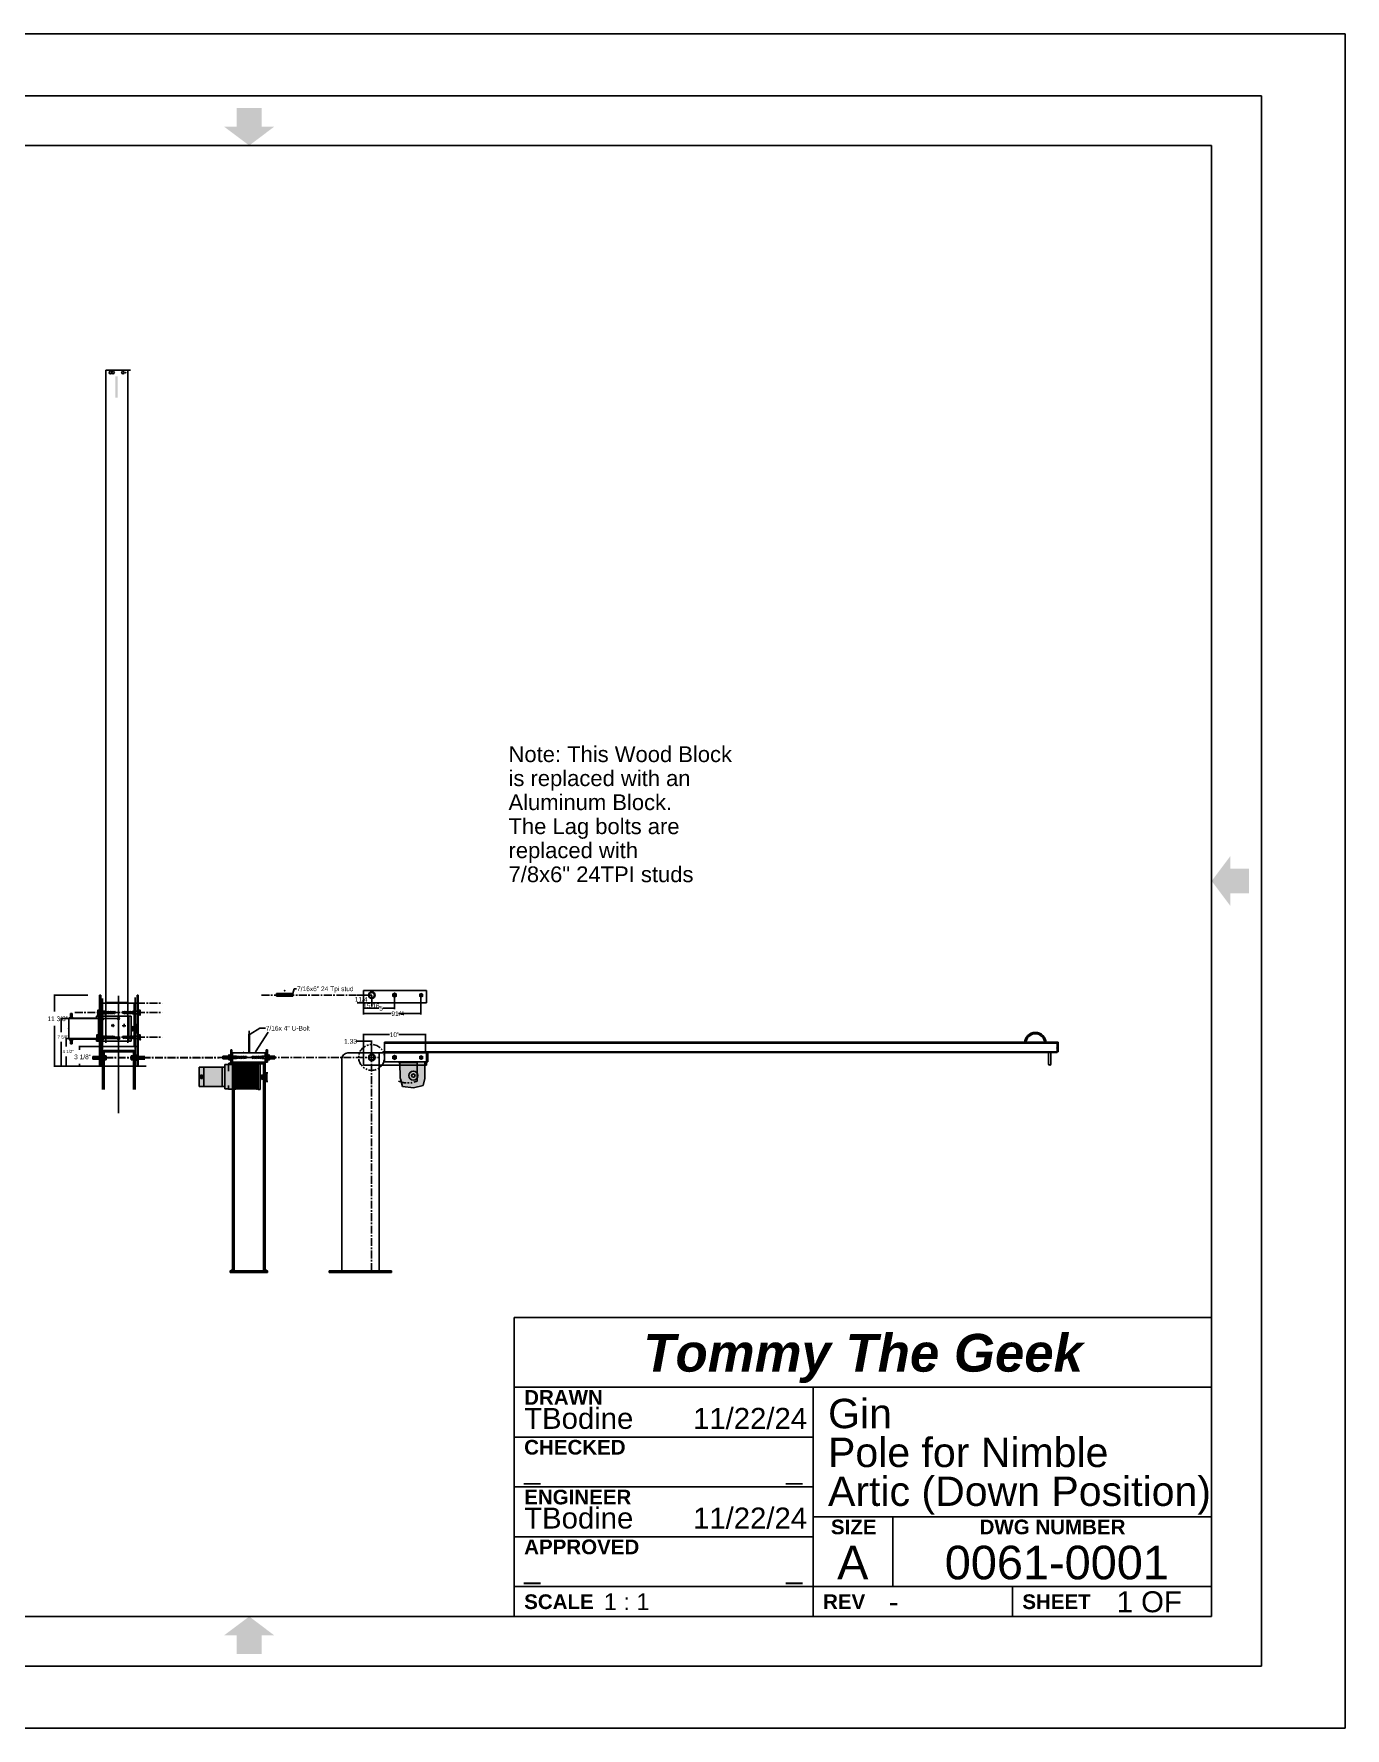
# Model space of a CAD drawing. Header units: inches. Extents: x -387 to 352, y -110 to 163.
# Drawn here: x -245.8 to -35.2, y -110.1 to 161.9 of the extents above; entities that cross this region are included whole.
import ezdxf

# ---------------------------------------------------------------- set-up
doc = ezdxf.new("R2010")
doc.units = ezdxf.units.IN
doc.header["$MEASUREMENT"] = 0
for name, pattern in [('CENTER', [2, 1.25, -0.25, 0.25, -0.25]), ('HIDDEN', [0.375, 0.25, -0.125]), ('PHANTOM', [2.5, 1.25, -0.25, 0.25, -0.25, 0.25, -0.25])]:
    doc.linetypes.add(name, pattern=pattern)
for name, color, linetype in [('bolts', 7, 'CONTINUOUS'), ('Border', 7, 'CONTINUOUS'), ('default', 7, 'CONTINUOUS'), ('Dim', 7, 'CONTINUOUS'), ('Lumber', 7, 'CONTINUOUS'), ('Steel', 7, 'CONTINUOUS'), ('Tabernacle', 7, 'CONTINUOUS'), ('winch', 7, 'CONTINUOUS')]:
    doc.layers.add(name, color=color, linetype=linetype)
doc.styles.add('Arial', font='arial.ttf')
doc.styles.add('Arial_Bold', font='arialbd.ttf')
doc.styles.add('Arial_Bold_Italic', font='arialbi.ttf')

# ---------------------------------------------------------------- blocks, each defined once
blk = doc.blocks.new('pole')
at = {"layer": 'bolts', "color": 5}
for p, q in [((52.625, -3.572972), (52.625, -1.757792)), ((53, -3.572972), (53, -1.757792))]:
    blk.add_line(p, q, dxfattribs=at)
for centre, radius, start, end in [((50.5, -0.244888), 1.732305, 0, 180), ((50.5, -0.244888), 1.5, 0, 180), ((52.8125, -3.572972), 0.1875, 180, 0)]:
    blk.add_arc(centre, radius, start, end, dxfattribs=at)
at = {"layer": 'bolts', "color": 1}
blk.add_point((54, -1.00134), dxfattribs=at)
at = {"layer": 'Lumber', "color": 30}
for p, q in [((-54, -1.744888), (-54, -0.244888)), ((-54, -0.244888), (54, -0.244888)), ((-54, -1.757792), (54, -1.757792)), ((54, -1.757792), (54, -0.244888))]:
    blk.add_line(p, q, dxfattribs=at)
blk = doc.blocks.new('Group2')
at = {"layer": 'winch', "color": 1}
for p, q in [((-1.976968, 2.05343), (-2.010381, 1.96415)), ((-2.010381, 1.96415), (-1.932416, -0.513357)), ((-1.754211, 2.08691), (-1.976968, 2.05343)), ((1.910141, 2.09807), (-1.754211, 2.08691)), ((1.999243, 1.97531), (1.910141, 2.09807)), ((2.010381, -0.557997), (1.999243, 1.97531)), ((-1.932416, -0.513357), (-1.921278, -0.647277)), ((-1.921278, -0.647277), (-1.564867, -1.886031)), ((-1.564867, -1.886031), (0.194912, -2.09807)), ((0.194912, -2.09807), (1.754211, -1.707472)), ((1.754211, -1.707472), (2.010381, -0.557997))]:
    blk.add_line(p, q, dxfattribs=at)
at = {"layer": 'winch'}
for radius in [0.73359, 0.276049]:
    blk.add_circle((0.161499, -0.111599), radius, dxfattribs=at)
at = {"layer": 'winch', "color": 1}
blk.add_circle((0.161499, -0.111599), 0.732056, dxfattribs=at)
at = {"layer": 'winch', "color": 9}
for points in [[(1.910141, 2.09807), (-1.564867, -1.886031), (-2.010381, 1.96415), (-1.921278, -0.647277)], [(1.999243, 1.97531), (0.194912, -2.09807), (1.910141, 2.09807), (-1.564867, -1.886031)], [(2.010381, -0.557997), (1.754211, -1.707472), (1.999243, 1.97531), (0.194912, -2.09807)]]:
    blk.add_solid(points, dxfattribs=at)
blk = doc.blocks.new('Group3')
at = {"layer": 'winch', "color": 1}
for p, q in [((-5.5, 1.47), (-1.37, 1.47)), ((-5.5, -1.65), (-5.5, 1.47)), ((-5.42, -0.09), (-5.27, 0.16)), ((-5.27, 0.16), (-4.98, 0.17)), ((-4.98, 0.17), (-4.83, -0.08)), ((-4.75, -1.65), (-4.75, 1.47)), ((-1.8, -1.65), (-1.8, 1.47)), ((-1.4, 1.86), (-0.77, 1.86)), ((-1.4, 1.47), (-1.4, 1.86)), ((-1.4, -1.65), (-1.4, 1.47)), ((-0.77, 1.91), (0.4, 1.91)), ((-0.77, 1.72), (-0.77, 1.91)), ((-0.77, 0.84), (-0.77, 1.86)), ((-0.73, 2.11), (4.19, 2.11)), ((-0.73, 1.91), (-0.73, 2.11)), ((0.4, -2.09), (0.4, 1.91)), ((0.4, 1.91), (3.96, 1.91)), ((0.43, -2), (0.43, 1.83)), ((0.54, -2), (0.54, 1.83)), ((3.72, -2.09), (3.72, 1.91)), ((3.72, 1.91), (3.88, 1.91)), ((3.88, -2.09), (3.88, 1.91)), ((3.96, -2.09), (3.96, 1.91)), ((3.96, -2.11), (3.96, 1.91)), ((4.31, -2.11), (4.31, 1.99)), ((-5.5, -1.65), (-1.37, -1.65)), ((-5.26, -0.35), (-5.42, -0.09)), ((-4.97, -0.34), (-5.26, -0.35)), ((-4.83, -0.08), (-4.97, -0.34)), ((-1.4, -2.04), (-1.4, -1.65)), ((-1.4, -2.04), (-0.77, -2.04)), ((-0.77, -2.04), (-0.77, -1.51)), ((-0.77, -2.09), (-0.77, -1.76)), ((-0.77, -2.09), (0.4, -2.09)), ((0.54, -2), (0.64, -2)), ((3.72, -2.09), (3.88, -2.09)), ((3.96, -2.11), (4.31, -2.11))]:
    blk.add_line(p, q, dxfattribs=at)
at = {"layer": 'winch', "color": 9}
for p, q in [((0.54, 1.84), (0.64, -2)), ((0.64, 1.84), (0.74, -2)), ((0.74, 1.84), (0.84, -2)), ((0.84, 1.84), (0.94, -2)), ((0.94, 1.84), (1.04, -2)), ((1.04, 1.84), (1.14, -2)), ((1.14, 1.84), (1.24, -2)), ((1.24, 1.84), (1.34, -2)), ((1.34, 1.84), (1.44, -2)), ((1.44, 1.84), (1.54, -2)), ((1.54, 1.84), (1.64, -2)), ((1.64, 1.84), (1.74, -2)), ((1.74, 1.84), (1.84, -2)), ((1.84, 1.84), (1.94, -2)), ((1.94, 1.84), (2.04, -2)), ((2.04, 1.84), (2.14, -2)), ((2.14, 1.84), (2.24, -2)), ((2.24, 1.84), (2.34, -2)), ((2.34, 1.84), (2.44, -2)), ((2.44, 1.84), (2.54, -2)), ((2.54, 1.84), (2.64, -2)), ((2.64, 1.84), (2.74, -2)), ((2.74, 1.84), (2.84, -2)), ((2.84, 1.84), (2.94, -2)), ((2.94, 1.84), (3.04, -2)), ((3.04, 1.84), (3.14, -2)), ((3.14, 1.84), (3.24, -2)), ((3.24, 1.84), (3.34, -2)), ((3.34, 1.84), (3.44, -2)), ((3.44, 1.84), (3.54, -2)), ((3.54, 1.84), (3.64, -2))]:
    blk.add_line(p, q, dxfattribs=at)
at = {"layer": 'winch'}
for p, q in [((4.34, 0.23), (4.48, 0.23)), ((4.48, -0.15), (4.48, 0.23)), ((4.48, -0.15), (4.48, 0.13)), ((5.01, 0.53), (5.5, 0.53)), ((5.01, -0.15), (5.01, 0.53)), ((4.34, -0.53), (4.48, -0.53)), ((4.48, -0.43), (4.48, -0.15)), ((4.48, -0.53), (4.48, -0.15)), ((5.01, -0.83), (5.01, -0.15)), ((5.01, -0.83), (5.5, -0.83))]:
    blk.add_line(p, q, dxfattribs=at)
blk.add_circle((-5.12, -0.09), 0.116, dxfattribs=at)
at = {"layer": 'winch', "color": 1}
for centre, radius, start, end in [((0.48, 1.84), 0.0566, 0, 180), ((4.19, 1.99), 0.125, 0, 90), ((0.48, -2), 0.0566, 180, 0)]:
    blk.add_arc(centre, radius, start, end, dxfattribs=at)
at = {"layer": 'winch', "color": 9}
for centre, start, end in [((0.59, 1.84), 0, 180), ((0.69, 1.84), 0, 180), ((0.79, 1.84), 0, 180), ((0.89, 1.84), 0, 180), ((0.99, 1.84), 0, 180), ((1.09, 1.84), 0, 180), ((1.19, 1.84), 0, 180), ((1.29, 1.84), 0, 180), ((1.39, 1.84), 0, 180), ((1.49, 1.84), 0, 180), ((1.59, 1.84), 0, 180), ((1.69, 1.84), 0, 180), ((1.79, 1.84), 0, 180), ((1.89, 1.84), 0, 180), ((1.99, 1.84), 0, 180), ((2.09, 1.84), 0, 180), ((2.19, 1.84), 0, 180), ((2.29, 1.84), 0, 180), ((2.39, 1.84), 0, 180), ((2.49, 1.84), 0, 180), ((2.59, 1.84), 0, 180), ((2.69, 1.84), 0, 180), ((2.79, 1.84), 0, 180), ((2.89, 1.84), 0, 180), ((2.99, 1.84), 0, 180), ((3.09, 1.84), 0, 180), ((3.19, 1.84), 0, 180), ((3.29, 1.84), 0, 180), ((3.39, 1.84), 0, 180), ((3.49, 1.84), 0, 180), ((3.59, 1.84), 0, 180), ((0.69, -2), 180, 0), ((0.79, -2), 180, 0), ((0.89, -2), 180, 0), ((0.99, -2), 180, 0), ((1.09, -2), 180, 0), ((1.19, -2), 180, 0), ((1.29, -2), 180, 0), ((1.39, -2), 180, 0), ((1.49, -2), 180, 0), ((1.59, -2), 180, 0), ((1.69, -2), 180, 0), ((1.79, -2), 180, 0), ((1.89, -2), 180, 0), ((1.99, -2), 180, 0), ((2.09, -2), 180, 0), ((2.19, -2), 180, 0), ((2.29, -2), 180, 0), ((2.39, -2), 180, 0), ((2.49, -2), 180, 0), ((2.59, -2), 180, 0), ((2.69, -2), 180, 0), ((2.79, -2), 180, 0), ((2.89, -2), 180, 0), ((2.99, -2), 180, 0), ((3.09, -2), 180, 0), ((3.19, -2), 180, 0), ((3.29, -2), 180, 0), ((3.39, -2), 180, 0), ((3.49, -2), 180, 0), ((3.59, -2), 180, 0), ((3.69, -2), 180, 309.4446)]:
    blk.add_arc(centre, 0.05, start, end, dxfattribs=at)
at = {"layer": 'winch'}
for points, knots in [([(4.48, 0.13), (4.54, 0.12), (4.8, 0.14), (4.91, 0.39), (5.01, 0.53)], [0, 0, 0, 0, 0.1977039, 0.7039766, 0.7039766, 0.7039766, 0.7039766]), ([(4.48, -0.43), (4.54, -0.42), (4.8, -0.44), (4.91, -0.69), (5.01, -0.83)], [0, 0, 0, 0, 0.1977038, 0.7039773, 0.7039773, 0.7039773, 0.7039773])]:
    blk.add_open_spline(points, degree=3, knots=knots, dxfattribs=at)
at = {"layer": 'winch', "color": 1}
for p in [(-5.5, -0.09), (-5.12, -0.09), (0.54, -0.08)]:
    blk.add_point(p, dxfattribs=at)
at = {"layer": 'winch', "color": 9}
for points in [[(-0.77, 1.86), (-1.4, -1.65), (-1.4, 1.86), (-5.5, -1.65)], [(-1.4, 1.86), (-5.5, -1.65), (-1.4, 1.47), (-5.5, 1.47)], [(0.4, 1.91), (-0.77, -2.04), (-0.77, 1.91), (-1.4, -2.04)], [(-0.77, 1.91), (-1.4, -2.04), (-0.77, 1.86), (-1.4, -1.65)], [(0.4, -2.09), (-0.77, -2.09), (0.4, 1.91), (-0.77, -2.04)], [(4.28, 2.07), (-0.73, 1.91), (4.23, 2.1), (-0.73, 2.11)], [(4.23, 2.1), (-0.73, 2.11), (4.19, 2.11)], [(4.31, 1.99), (3.96, 1.91), (4.28, 2.07), (-0.73, 1.91)], [(4.31, -2.11), (3.96, -2.11), (4.31, 1.99), (3.96, 1.91)]]:
    blk.add_solid(points, dxfattribs=at)
at = {"layer": 'winch', "color": 8}
for points in [[(0.44, 1.87), (0.46, -2.05), (0.43, 1.84), (0.43, -2.03)], [(0.43, 1.84), (0.43, -2.03), (0.43, -2)], [(0.47, 1.88), (0.49, -2.05), (0.44, 1.87), (0.46, -2.05)], [(0.49, 1.89), (0.51, -2.04), (0.47, 1.88), (0.49, -2.05)], [(0.51, 1.89), (0.54, -2.02), (0.49, 1.89), (0.51, -2.04)], [(0.52, 1.88), (0.54, -2), (0.51, 1.89), (0.54, -2.02)], [(0.54, 1.84), (0.64, -2), (0.52, 1.88), (0.54, -2)], [(3.72, -2.09), (3.88, -2.09), (3.72, 1.91), (3.88, 1.91)]]:
    blk.add_solid(points, dxfattribs=at)
at = {"layer": 'winch', "color": 1}
for points in [[(4.48, -0.43), (4.48, 0.13), (4.6, -0.4), (4.57, 0.13)], [(4.48, 0.13), (4.57, 0.13), (4.48, 0.13), (4.57, 0.13)], [(4.6, -0.4), (4.57, 0.13), (4.68, -0.45), (4.68, 0.15)], [(4.68, -0.45), (4.68, 0.15), (4.74, -0.49), (4.8, 0.28)], [(4.74, -0.49), (4.8, 0.28), (4.77, -0.53), (4.88, 0.36)], [(4.77, -0.53), (4.88, 0.36), (4.86, -0.63), (5.01, 0.53)], [(4.86, -0.63), (5.01, 0.53), (4.9, -0.7), (5.5, 0.53)], [(4.9, -0.7), (5.5, 0.53), (5.01, -0.83), (5.5, -0.83)]]:
    blk.add_solid(points, dxfattribs=at)
blk = doc.blocks.new('revisedBracket')
at = {"layer": 'bolts', "color": 255}
blk.add_circle((-3.71, 0.24), 0.525, dxfattribs=at)
at = {"layer": 'bolts'}
for radius in [0.525, 0.438]:
    blk.add_circle((-3.71, 0.24), radius, dxfattribs=at)
at = {"layer": 'default', "color": 150}
for points in [[(0.35, 0.49), (-0.46, 0.03), (-0.05, 0.72), (-0.45, 0.49)], [(0.35, 0.03), (-0.06, -0.2), (0.35, 0.49), (-0.46, 0.03)], [(4.57, 0.02), (3.85, 0.44), (4.57, 0.44), (4.21, 0.64)], [(4.21, -0.19), (3.85, 0.02), (4.57, 0.02), (3.85, 0.44)]]:
    blk.add_solid(points, dxfattribs=at)
at = {"layer": 'Steel', "color": 9}
for p, q in [((-5.04, 1.01), (-5.04, -0.99)), ((-5.04, 1.01), (5.05, 1.01)), ((5.05, 1.01), (5.05, -0.99)), ((-5.04, -0.99), (5.05, -0.99))]:
    blk.add_line(p, q, dxfattribs=at)
blk = doc.blocks.new('hiddenLag')
at = {"layer": 'bolts', "color": 1}
for p, q in [((-0.38, 1.19), (-0.38, 1.45)), ((-0.38, 1.45), (0, 1.45)), ((-0.38, 1.19), (0, 1.19)), ((-0.21, 0.08), (-0.13, 0.14)), ((-0.2, 0.28), (-0.13, 0.21)), ((0, 1.19), (0, 1.45)), ((0, 1.45), (0.38, 1.45)), ((0, 1.19), (0.38, 1.19)), ((0.13, 0.22), (0.19, 0.29)), ((0.38, 1.19), (0.38, 1.45)), ((-0.21, -0.44), (-0.13, -0.37)), ((-0.21, -0.44), (0.19, -0.37)), ((-0.21, -0.44), (-0.14, -0.5)), ((-0.21, -0.69), (-0.13, -0.63)), ((-0.21, -0.69), (0.19, -0.63)), ((-0.21, -0.69), (-0.14, -0.76)), ((-0.21, -0.95), (-0.13, -0.88)), ((-0.21, -0.95), (0.19, -0.88)), ((-0.21, -0.95), (-0.14, -1.01)), ((-0.21, -1.21), (-0.13, -1.14)), ((-0.21, -1.21), (0.19, -1.14)), ((-0.21, -1.21), (-0.14, -1.27)), ((-0.14, -0.5), (0.14, -0.44)), ((-0.14, -0.76), (0.14, -0.69)), ((-0.14, -1.01), (0.14, -0.95)), ((-0.14, -1.27), (0.14, -1.21)), ((-0.14, -1.37), (-0.09, -1.34)), ((-0.14, -1.37), (-0.06, -1.41)), ((-0.13, -0.12), (-0.13, -0.04)), ((-0.13, -0.37), (0.13, -0.29)), ((-0.13, -0.63), (-0.13, -0.5)), ((-0.13, -0.63), (0.13, -0.55)), ((-0.13, -0.89), (-0.13, -0.76)), ((-0.13, -0.88), (0.13, -0.81)), ((-0.13, -1.15), (-0.13, -1.01)), ((-0.13, -1.14), (0.13, -1.06)), ((-0.13, -1.37), (0.07, -1.35)), ((-0.12, -1.27), (-0.1, -1.33)), ((-0.09, -1.34), (0.07, -1.29)), ((-0.06, -1.41), (0.13, -1.32)), ((-0.06, -1.41), (0, -1.46)), ((0, -1.46), (0.06, -1.36)), ((0.07, -1.29), (0.12, -1.21)), ((0.07, -1.29), (0.13, -1.32)), ((0.13, -0.29), (0.19, -0.37)), ((0.13, -0.55), (0.13, -0.44)), ((0.13, -0.55), (0.19, -0.63)), ((0.13, -0.81), (0.13, -0.69)), ((0.13, -0.81), (0.19, -0.88)), ((0.13, -1.06), (0.13, -0.95)), ((0.13, -1.06), (0.19, -1.14)), ((0.14, -0.44), (0.19, -0.37)), ((0.14, -0.69), (0.19, -0.63)), ((0.14, -0.95), (0.19, -0.88)), ((0.14, -1.21), (0.19, -1.14))]:
    blk.add_line(p, q, dxfattribs=at)
at = {"layer": 'bolts', "color": 1, "linetype": 'PHANTOM'}
for p, q in [((-0.21, 0.08), (0.19, 0.14)), ((-0.21, 0.08), (-0.14, 0.01)), ((-0.2, 0.28), (-0.2, 1.19)), ((-0.14, 0.01), (0.14, 0.08)), ((-0.13, 0.21), (0.13, 0.22)), ((-0.13, 0.14), (0.13, 0.22)), ((-0.13, 0.14), (-0.13, 0.21)), ((-0.13, -0.04), (-0.13, 0.01)), ((0.13, 0.22), (0.19, 0.14)), ((0.13, -0.04), (0.13, 0.08)), ((0.14, 0.08), (0.19, 0.14)), ((0.19, 0.29), (0.19, 1.19)), ((-0.21, -0.18), (-0.13, -0.11)), ((-0.21, -0.18), (0.19, -0.11)), ((-0.21, -0.18), (-0.14, -0.24)), ((-0.14, -0.24), (0.14, -0.18)), ((-0.13, -0.11), (0.13, -0.04)), ((-0.13, -0.38), (-0.13, -0.24)), ((0.13, -0.04), (0.19, -0.11)), ((0.14, -0.18), (0.19, -0.11)), ((0.14, -0.3), (0.14, -0.18))]:
    blk.add_line(p, q, dxfattribs=at)
at = {"layer": 'bolts', "color": 1}
for p in [(-0.38, 1.45), (-0.2, 1.19), (0, 1.45), (0.19, 1.19), (0.38, 1.46)]:
    blk.add_point(p, dxfattribs=at)
blk = doc.blocks.new('Group4')
at = {"layer": 'winch', "color": 1}
for p, q in [((-1.68, 1.16), (-1.68, 5.6)), ((-1.68, 5.6), (1.68, 5.6)), ((1.68, 1.16), (1.68, 5.6)), ((-2.43, 5.31), (-1.89, 5.31)), ((-2.43, 5.06), (-2.43, 5.31)), ((-2.43, 5.31), (-2.33, 5.06)), ((-2.43, 5.06), (-1.89, 5.06)), ((-2.38, 5.31), (-2.28, 5.06)), ((-2.33, 5.31), (-2.23, 5.06)), ((-2.28, 5.31), (-2.18, 5.06)), ((-2.23, 5.31), (-2.13, 5.06)), ((-2.18, 5.31), (-2.08, 5.06)), ((-2.13, 5.31), (-2.03, 5.06)), ((-2.08, 5.31), (-1.98, 5.06)), ((-2.03, 5.31), (-1.93, 5.06)), ((-1.98, 5.31), (-1.88, 5.06)), ((-1.93, 5.31), (-1.89, 5.2)), ((-1.89, 5.41), (-1.68, 5.41)), ((-1.89, 4.97), (-1.89, 5.41)), ((-1.89, 5.19), (-1.68, 5.19)), ((-1.89, 4.97), (-1.68, 4.97)), ((1.68, 5.41), (1.89, 5.41)), ((1.68, 5.19), (1.89, 5.19)), ((1.68, 4.97), (1.89, 4.97)), ((1.88, 5.06), (1.98, 5.31)), ((1.89, 4.97), (1.89, 5.41)), ((1.89, 5.31), (2.43, 5.31)), ((1.89, 5.2), (1.93, 5.31)), ((1.89, 5.06), (2.43, 5.06)), ((1.93, 5.06), (2.03, 5.31)), ((1.98, 5.06), (2.08, 5.31)), ((2.03, 5.06), (2.13, 5.31)), ((2.08, 5.06), (2.18, 5.31)), ((2.13, 5.06), (2.23, 5.31)), ((2.18, 5.06), (2.28, 5.31)), ((2.23, 5.06), (2.33, 5.31)), ((2.28, 5.06), (2.38, 5.31)), ((2.33, 5.06), (2.43, 5.31)), ((2.43, 5.06), (2.43, 5.31)), ((-2, 1.16), (-1.68, 1.16)), ((-2, 0.8), (-2, 1.16)), ((-2, 0.8), (-2, -4.08)), ((-2, 0.8), (2, 0.8)), ((1.68, 1.16), (2, 1.16)), ((2, 0.8), (2, 1.16)), ((2, 0.8), (2, -4.08)), ((0.43, -1.48), (0.52, -1.48)), ((0.52, -1.48), (0.52, -1.4)), ((0.52, -1.48), (0.6, -1.48)), ((0.52, -1.56), (0.52, -1.48)), ((-2, -4.08), (2, -4.08)), ((-2, -4.08), (-2, -4.44)), ((-2, -4.08), (2.02, -4.08)), ((-2, -4.44), (2.02, -4.44)), ((0.46, -3.24), (0.51, -3.29)), ((0.46, -3.35), (0.52, -3.29)), ((0.51, -3.29), (0.57, -3.35)), ((0.52, -3.29), (0.57, -3.24)), ((2.02, -4.08), (2.02, -4.44))]:
    blk.add_line(p, q, dxfattribs=at)
at = {"layer": 'winch', "color": 1, "linetype": 'HIDDEN'}
for p, q in [((-1.72, 0.19), (-1.68, 0.31)), ((-1.63, 0.1), (-1.72, 0.19)), ((-1.68, 0.31), (-1.56, 0.34)), ((-1.51, 0.13), (-1.63, 0.1)), ((-1.56, 0.34), (-1.48, 0.25)), ((-1.48, 0.25), (-1.51, 0.13)), ((1.47, 0.25), (1.53, 0.37)), ((1.54, 0.15), (1.47, 0.25)), ((1.53, 0.37), (1.66, 0.37)), ((1.66, 0.15), (1.54, 0.15)), ((1.66, 0.37), (1.72, 0.26)), ((1.72, 0.26), (1.66, 0.15))]:
    blk.add_line(p, q, dxfattribs=at)
at = {"layer": 'winch'}
for p, q in [((-0.67, -5.6), (-0.67, -5.1)), ((-0.67, -5.1), (0.01, -5.1)), ((-0.37, -4.57), (-0.37, -4.44)), ((-0.37, -4.57), (0.01, -4.57)), ((-0.27, -4.57), (0.01, -4.57)), ((0.01, -4.57), (0.29, -4.57)), ((0.01, -4.57), (0.39, -4.57)), ((0.01, -5.1), (0.69, -5.1)), ((0.39, -4.57), (0.39, -4.44)), ((0.69, -5.6), (0.69, -5.1))]:
    blk.add_line(p, q, dxfattribs=at)
at = {"layer": 'winch', "color": 1, "linetype": 'HIDDEN'}
for centre, radius in [((-1.6, 0.22), 0.224), ((1.6, 0.26), 0.249), ((0.52, -1.48), 0.16), ((0.52, -3.3), 0.186)]:
    blk.add_circle(centre, radius, dxfattribs=at)
at = {"layer": 'winch', "color": 1}
for centre, radius in [((-1.55, -2.41), 0.187), ((1.63, -2.41), 0.158)]:
    blk.add_circle(centre, radius, dxfattribs=at)
at = {"layer": 'winch'}
for points in [[(-0.27, -4.57), (-0.26, -4.64), (-0.27, -4.9), (-0.53, -5.01), (-0.67, -5.1)], [(0.29, -4.57), (0.28, -4.64), (0.3, -4.9), (0.55, -5.01), (0.69, -5.1)]]:
    blk.add_open_spline(points, degree=3, knots=[0, 0, 0, 0, 0.1977038, 0.7039773, 0.7039773, 0.7039773, 0.7039773], dxfattribs=at)
at = {"layer": 'winch', "color": 1}
for p in [(0, 5.6), (0.01, -4.44)]:
    blk.add_point(p, dxfattribs=at)
for points in [[(-0.5, -4.98), (0.39, -4.87), (-0.67, -5.1), (0.49, -4.96)], [(-0.67, -5.1), (0.49, -4.96), (-0.67, -5.6), (0.56, -5)], [(-0.67, -5.6), (0.56, -5), (0.69, -5.6), (0.69, -5.1)], [(-0.41, -4.9), (0.35, -4.84), (-0.5, -4.98), (0.39, -4.87)], [(-0.29, -4.77), (0.31, -4.77), (-0.41, -4.9), (0.35, -4.84)], [(-0.27, -4.67), (0.26, -4.69), (-0.29, -4.77), (0.31, -4.77)], [(-0.27, -4.57), (0.29, -4.57), (-0.27, -4.67), (0.26, -4.69)]]:
    blk.add_solid(points, dxfattribs=at)
blk = doc.blocks.new('portBracket')
at = {"layer": 'bolts', "color": 190}
for p, q in [((0.812508, 5.714882), (0.812508, -5.660118)), ((0.812508, 5.714882), (0.992508, 5.714882)), ((0.992508, 5.714882), (0.992508, -5.660118)), ((0.812508, -5.660118), (0.992508, -5.660118))]:
    blk.add_line(p, q, dxfattribs=at)
blk = doc.blocks.new('stbdBracket')
at = {"layer": 'bolts', "color": 190}
for p, q in [((-0.992508, 5.714882), (-0.992508, -5.660118)), ((-0.992508, 5.714882), (-0.812508, 5.714882)), ((-0.812508, 5.714882), (-0.812508, -5.660118)), ((-0.992508, -5.660118), (-0.812508, -5.660118))]:
    blk.add_line(p, q, dxfattribs=at)
blk = doc.blocks.new('nut')
at = {"layer": 'bolts', "color": 1}
for p, q in [((-0.38, -0.14), (-0.38, 0.13)), ((-0.38, 0.13), (0, 0.13)), ((0, -0.14), (0, 0.13)), ((0, 0.13), (0.38, 0.13)), ((0.38, -0.14), (0.38, 0.13)), ((-0.38, -0.14), (0, -0.14)), ((0, -0.14), (0.38, -0.14))]:
    blk.add_line(p, q, dxfattribs=at)
for p in [(-0.38, 0.13), (0, 0.13), (0.38, 0.14), (-0.2, -0.14), (0.19, -0.14)]:
    blk.add_point(p, dxfattribs=at)
blk = doc.blocks.new('Group61')
at = {"layer": 'bolts', "color": 1}
for p, q in [((-0.14, 0.23), (-0.01, 0.23)), ((-0.01, 0.32), (0.24, 0.32)), ((-0.01, -0.01), (-0.01, 0.32)), ((0.24, -0.01), (0.24, 0.32)), ((-0.14, -0.18), (-0.01, -0.18)), ((-0.01, -0.32), (-0.01, -0.01)), ((-0.01, -0.32), (0.24, -0.32)), ((0.24, -0.32), (0.24, -0.01))]:
    blk.add_line(p, q, dxfattribs=at)

msp = doc.modelspace()

# ---------------------------------------------------------------- linework, layer by layer
at = {"layer": 'bolts'}
for p, q in [((-242.6379, 7.600305), (-237.146866, 7.600305)), ((-242.5129, 4.934206), (-242.5129, 7.600305)), ((-193.918688, 7.601714), (-191.628378, 7.601714)), ((-193.918688, 6.350023), (-192.965064, 6.350023)), ((-192.902564, 4.495714), (-192.902564, 6.287523)), ((-192.902564, 5.352134), (-192.902564, 6.287523)), ((-192.902564, 5.747404), (-192.902564, 6.287523)), ((-192.902564, 5.477134), (-190.429084, 5.477134)), ((-191.565878, 5.747404), (-191.565878, 7.539214)), ((-189.79827, 5.477134), (-187.902369, 5.477134)), ((-187.902369, 5.352134), (-187.902369, 7.506275)), ((-183.66128, 4.495714), (-183.66128, 7.506275)), ((-192.902564, 4.620714), (-188.45984, 4.620714)), ((-187.245886, 4.620714), (-183.66128, 4.620714)), ((-242.5129, -3.825319), (-242.5129, 2.649322)), ((-194.026044, 0.167551), (-191.581898, 0.167551)), ((-192.91026, -1.593926), (-192.91026, 0.292551)), ((-191.581898, -2.35651), (-191.581898, 0.292551)), ((-238.60681, -0.68295), (-235.050865, -0.68295)), ((-238.48181, -1.180917), (-238.48181, -0.68295)), ((-242.6379, -3.825319), (-227.767865, -3.825319)), ((-238.60681, -3.825319), (-227.767865, -3.825319)), ((-238.48181, -3.825319), (-238.48181, -3.465801))]:
    msp.add_line(p, q, dxfattribs=at)
at = {"layer": 'bolts', "color": 1, "linetype": 'CENTER'}
for p, q in [((-235.234155, 6.28609), (-235.234155, 6.31705)), ((-235.234155, 6.28609), (-225.219817, 6.28609)), ((-239.232541, 4.78609), (-225.219817, 4.78609)), ((-235.234155, 0.81705), (-225.219817, 0.81705))]:
    msp.add_line(p, q, dxfattribs=at)
at = {"layer": 'bolts', "color": 1}
for p, q in [((-234.813975, -1.544926), (-234.813975, 7.063891)), ((-232.24179, -11.307258), (-232.24179, 7.489605)), ((-232.226179, -11.384303), (-232.226179, 7.41256)), ((-229.563975, -1.544926), (-229.563975, 7.197994)), ((-206.861148, 7.410983), (-206.861148, 7.82472)), ((-206.861148, 7.82472), (-205.298119, 7.82472)), ((-206.861148, 7.410983), (-205.298119, 7.410983)), ((-206.707007, 7.410983), (-206.707007, 7.82472)), ((-206.607174, 7.489177), (-206.607174, 7.756618)), ((-206.507007, 7.410983), (-206.507007, 7.82472)), ((-206.407174, 7.489177), (-206.407174, 7.756618)), ((-206.307007, 7.410983), (-206.307007, 7.82472)), ((-206.207174, 7.489177), (-206.207174, 7.756618)), ((-206.107007, 7.410983), (-206.107007, 7.82472)), ((-205.815902, 7.82472), (-204.252873, 7.82472)), ((-205.815902, 7.410983), (-204.252873, 7.410983)), ((-205.805039, 7.408733), (-205.805039, 7.82247)), ((-205.706847, 7.489177), (-205.706847, 7.756618)), ((-205.607015, 7.410983), (-205.607015, 7.82472)), ((-205.605039, 7.408733), (-205.605039, 7.82247)), ((-205.506847, 7.489177), (-205.506847, 7.756618)), ((-205.407015, 7.410983), (-205.407015, 7.82472)), ((-205.306847, 7.489177), (-205.306847, 7.756618)), ((-205.207015, 7.410983), (-205.207015, 7.82472)), ((-205.106847, 7.489177), (-205.106847, 7.756618)), ((-205.007015, 7.410983), (-205.007015, 7.82472)), ((-204.906847, 7.489177), (-204.906847, 7.756618)), ((-204.807015, 7.410983), (-204.807015, 7.82472)), ((-204.706847, 7.489177), (-204.706847, 7.756618)), ((-204.607015, 7.410983), (-204.607015, 7.82472)), ((-204.506847, 7.489177), (-204.506847, 7.756618)), ((-204.407015, 7.410983), (-204.407015, 7.82472)), ((-204.252873, 7.410983), (-204.252873, 7.82472)), ((-211.258966, 1.312333), (-211.258966, 1.855426)), ((-236.377004, -2.674813), (-236.377004, -2.261076)), ((-236.377004, -2.261076), (-234.813975, -2.261076)), ((-236.377004, -2.674813), (-234.813975, -2.674813)), ((-236.222863, -2.674813), (-236.222863, -2.261076)), ((-236.12303, -2.606711), (-236.12303, -2.33927)), ((-236.022863, -2.674813), (-236.022863, -2.261076)), ((-235.92303, -2.606711), (-235.92303, -2.33927)), ((-235.822863, -2.674813), (-235.822863, -2.261076)), ((-235.72303, -2.606711), (-235.72303, -2.33927)), ((-235.622863, -2.674813), (-235.622863, -2.261076)), ((-235.52303, -2.606711), (-235.52303, -2.33927)), ((-235.422863, -2.674813), (-235.422863, -2.261076)), ((-235.32303, -2.606711), (-235.32303, -2.33927)), ((-235.222863, -2.674813), (-235.222863, -2.261076)), ((-235.12303, -2.606711), (-235.12303, -2.33927)), ((-235.022863, -2.674813), (-235.022863, -2.261076)), ((-234.92303, -2.606711), (-234.92303, -2.33927)), ((-234.262735, -2.502423), (-234.012938, -2.502423)), ((-230.365012, -2.502423), (-230.115215, -2.502423)), ((-229.563975, -2.261076), (-228.000946, -2.261076)), ((-229.563975, -2.674813), (-228.000946, -2.674813)), ((-229.45492, -2.606711), (-229.45492, -2.33927)), ((-229.355087, -2.674813), (-229.355087, -2.261076)), ((-229.25492, -2.606711), (-229.25492, -2.33927)), ((-229.155087, -2.674813), (-229.155087, -2.261076)), ((-229.05492, -2.606711), (-229.05492, -2.33927)), ((-228.955087, -2.674813), (-228.955087, -2.261076)), ((-228.85492, -2.606711), (-228.85492, -2.33927)), ((-228.755087, -2.674813), (-228.755087, -2.261076)), ((-228.65492, -2.606711), (-228.65492, -2.33927)), ((-228.555087, -2.674813), (-228.555087, -2.261076)), ((-215.490887, -2.65286), (-215.490887, -2.239123)), ((-215.490887, -2.239123), (-213.927858, -2.239123)), ((-215.490887, -2.65286), (-213.927858, -2.65286)), ((-215.336746, -2.65286), (-215.336746, -2.239123)), ((-215.236913, -2.574667), (-215.236913, -2.307225)), ((-215.136746, -2.65286), (-215.136746, -2.239123)), ((-215.036913, -2.574667), (-215.036913, -2.307225)), ((-214.936746, -2.65286), (-214.936746, -2.239123)), ((-214.836913, -2.574667), (-214.836913, -2.307225)), ((-214.736746, -2.65286), (-214.736746, -2.239123)), ((-214.636913, -2.574667), (-214.636913, -2.307225)), ((-214.536746, -2.65286), (-214.536746, -2.239123)), ((-214.436913, -2.574667), (-214.436913, -2.307225)), ((-214.336746, -2.65286), (-214.336746, -2.239123)), ((-214.236913, -2.574667), (-214.236913, -2.307225)), ((-214.136746, -2.65286), (-214.136746, -2.239123)), ((-214.036913, -2.574667), (-214.036913, -2.307225)), ((-208.677858, -2.239123), (-207.114829, -2.239123)), ((-208.677858, -2.65286), (-207.114829, -2.65286)), ((-208.568803, -2.574667), (-208.568803, -2.307225)), ((-208.46897, -2.65286), (-208.46897, -2.239123)), ((-208.368803, -2.574667), (-208.368803, -2.307225)), ((-208.26897, -2.65286), (-208.26897, -2.239123)), ((-208.168803, -2.574667), (-208.168803, -2.307225)), ((-208.06897, -2.65286), (-208.06897, -2.239123)), ((-207.968803, -2.574667), (-207.968803, -2.307225)), ((-207.86897, -2.65286), (-207.86897, -2.239123)), ((-207.768803, -2.574667), (-207.768803, -2.307225)), ((-207.66897, -2.65286), (-207.66897, -2.239123)), ((-207.568803, -2.574667), (-207.568803, -2.307225)), ((-207.46897, -2.65286), (-207.46897, -2.239123)), ((-207.368803, -2.574667), (-207.368803, -2.307225)), ((-207.26897, -2.65286), (-207.26897, -2.239123)), ((-207.114829, -2.65286), (-207.114829, -2.239123))]:
    msp.add_line(p, q, dxfattribs=at)
at = {"layer": 'bolts'}
msp.add_circle((-191.581898, -2.41901), 0.4375, dxfattribs=at)
at = {"layer": 'bolts', "color": 1}
for p in [(-211.258966, 1.312333), (-232.188975, -1.544926)]:
    msp.add_point(p, dxfattribs=at)
at = {"layer": 'bolts'}
for points in [[(-242.482136, 7.415356), (-242.543663, 7.415356), (-242.5129, 7.600305)], [(-193.762924, 7.416765), (-193.824452, 7.416765), (-193.793688, 7.601714)], [(-193.824452, 6.534972), (-193.762924, 6.534972), (-193.793688, 6.350023)], [(-192.717615, 5.90329), (-192.717615, 5.841518), (-192.902564, 5.872404)], [(-192.717615, 5.50802), (-192.717615, 5.446248), (-192.902564, 5.477134)], [(-191.750827, 5.841518), (-191.750827, 5.90329), (-191.565878, 5.872404)], [(-188.087318, 5.446248), (-188.087318, 5.50802), (-187.902369, 5.477134)], [(-192.717615, 4.6516), (-192.717615, 4.589828), (-192.902564, 4.620714)], [(-183.846229, 4.589828), (-183.846229, 4.6516), (-183.66128, 4.620714)], [(-192.725311, 0.198437), (-192.725311, 0.136665), (-192.91026, 0.167551)], [(-191.766847, 0.136665), (-191.766847, 0.198437), (-191.581898, 0.167551)], [(-238.451047, -0.867898), (-238.512574, -0.867898), (-238.48181, -0.68295)], [(-242.543663, -3.64037), (-242.482136, -3.64037), (-242.5129, -3.825319)], [(-238.512574, -3.64037), (-238.451047, -3.64037), (-238.48181, -3.825319)]]:
    msp.add_solid(points, dxfattribs=at)
at = {"layer": 'Border', "color": 5}
for p, q in [((-387.245677, 161.904667), (-35.245677, 161.904667)), ((-35.245677, 161.904667), (-35.245677, -110.095333)), ((-387.245677, -110.095333), (-35.245677, -110.095333))]:
    msp.add_line(p, q, dxfattribs=at)
at = {"layer": 'Border'}
for p, q in [((-373.805677, 151.984667), (-48.685677, 151.984667)), ((-48.685677, 151.984667), (-48.685677, -100.175333)), ((-365.805677, 143.984667), (-56.685677, 143.984667)), ((-56.685677, 143.984667), (-56.685677, -92.175333)), ((-168.685677, -44.175333), (-56.685677, -44.175333)), ((-168.685677, -92.175333), (-168.685677, -44.175333)), ((-168.685677, -55.375333), (-56.685677, -55.375333)), ((-120.685677, -92.175333), (-120.685677, -55.375333)), ((-168.685677, -63.375333), (-120.685677, -63.375333)), ((-168.685677, -71.375333), (-120.685677, -71.375333)), ((-120.685677, -76.175333), (-56.685677, -76.175333)), ((-107.885677, -87.375333), (-107.885677, -76.175333)), ((-168.685677, -79.375333), (-120.685677, -79.375333)), ((-168.685677, -87.375333), (-56.685677, -87.375333)), ((-88.685677, -92.175333), (-88.685677, -87.375333)), ((-365.805677, -92.175333), (-56.685677, -92.175333)), ((-373.805677, -100.175333), (-48.685677, -100.175333))]:
    msp.add_line(p, q, dxfattribs=at)
for points in [[(-209.250677, 146.984667), (-215.235677, 146.984667), (-209.250677, 149.984667), (-213.240677, 146.984667)], [(-209.250677, 149.984667), (-213.240677, 146.984667), (-213.240677, 149.984667)], [(-207.255677, 146.984667), (-211.245677, 143.984667), (-209.250677, 146.984667), (-215.235677, 146.984667)], [(-56.685677, 25.904667), (-53.685677, 29.894667), (-53.685677, 21.914667), (-53.685677, 27.899667)], [(-53.685677, 21.914667), (-53.685677, 27.899667), (-53.685677, 23.909667), (-50.685677, 27.899667)], [(-53.685677, 23.909667), (-50.685677, 27.899667), (-50.685677, 23.909667)], [(-215.235677, -95.175333), (-211.245677, -92.175333), (-213.240677, -95.175333), (-207.255677, -95.175333)], [(-213.240677, -95.175333), (-207.255677, -95.175333), (-213.240677, -98.175333), (-209.250677, -95.175333)], [(-213.240677, -98.175333), (-209.250677, -95.175333), (-209.250677, -98.175333)]]:
    msp.add_solid(points, dxfattribs=at)
at = {"layer": 'default'}
for p, q in [((-241.561579, 3.809658), (-232.463069, 3.809658)), ((-241.436579, 1.656976), (-241.436579, 3.809658)), ((-241.436579, -3.825319), (-241.436579, 0.092053)), ((-240.743076, 0.624278), (-232.463069, 0.624278)), ((-240.618076, -0.68578), (-240.618076, 0.624278)), ((-240.618076, -3.825319), (-240.618076, -2.250702)), ((-241.561579, -3.825319), (-227.767865, -3.825319)), ((-240.743076, -3.825319), (-227.767865, -3.825319))]:
    msp.add_line(p, q, dxfattribs=at)
at = {"layer": 'default', "color": 1, "linetype": 'CENTER'}
for p, q in [((-232.399782, 3.809658), (-232.075955, 3.809658)), ((-232.397492, 0.624278), (-232.023429, 0.624278))]:
    msp.add_line(p, q, dxfattribs=at)
at = {"layer": 'default', "linetype": 'CENTER'}
for p, q in [((-236.357991, -2.417881), (-216.10094, -2.417881)), ((-236.34238, -2.494926), (-216.085329, -2.494926))]:
    msp.add_line(p, q, dxfattribs=at)
at = {"layer": 'default', "color": 1}
for p, q in [((-234.813975, -1.544926), (-234.563975, -1.294926)), ((-234.813975, -1.544926), (-234.563975, -1.544926)), ((-229.813975, -1.544926), (-229.563975, -1.544926)), ((-229.563975, -1.544926), (-229.563975, -1.544926))]:
    msp.add_line(p, q, dxfattribs=at)
at = {"layer": 'default'}
for points in [[(-241.405815, 3.624709), (-241.467342, 3.624709), (-241.436579, 3.809658)], [(-240.587312, 0.439329), (-240.648839, 0.439329), (-240.618076, 0.624278)], [(-241.467342, -3.64037), (-241.405815, -3.64037), (-241.436579, -3.825319)], [(-240.648839, -3.64037), (-240.587312, -3.64037), (-240.618076, -3.825319)]]:
    msp.add_solid(points, dxfattribs=at)
at = {"layer": 'Dim', "linetype": 'CENTER'}
msp.add_line((-216.120057, -2.41901), (-190.381898, -2.41901), dxfattribs=at)
at = {"layer": 'Dim', "color": 1, "linetype": 'CENTER'}
msp.add_line((-191.581898, -36.687096), (-191.581898, -1.687096), dxfattribs=at)
at = {"layer": 'Dim', "color": 3, "linetype": 'PHANTOM'}
msp.add_circle((-191.581898, -2.41901), 2.073598, dxfattribs=at)
at = {"layer": 'Lumber', "color": 30}
for p, q in [((-234.249766, -0.058246), (-234.249766, 107.941754)), ((-233.819783, 107.941754), (-230.319783, 107.941754)), ((-230.749766, -0.058246), (-230.749766, 107.941754))]:
    msp.add_line(p, q, dxfattribs=at)
at = {"layer": 'Lumber', "color": 21}
for p, q in [((-235.234155, 6.31705), (-229.734155, 6.31705)), ((-235.095175, 6.31705), (-235.095175, -0.68295)), ((-235.095175, 6.31705), (-229.259711, 6.31705)), ((-229.734155, -0.68295), (-229.734155, 6.31705)), ((-229.259711, 6.31705), (-229.259711, -0.68295)), ((-235.234155, -0.68295), (-232.484155, -0.68295)), ((-235.095175, -0.68295), (-229.259711, -0.68295)), ((-232.484155, -0.68295), (-229.734155, -0.68295)), ((-214.008966, -1.687667), (-211.258966, -1.687667)), ((-214.008966, -3.187667), (-214.008966, -1.687667)), ((-214.008966, -1.687667), (-214.008966, -3.187667)), ((-214.008966, -1.687667), (-208.508966, -1.687667)), ((-211.258966, -1.687667), (-208.508966, -1.687667)), ((-208.508966, -3.187667), (-208.508966, -1.687667)), ((-208.508966, -1.687667), (-208.508966, -3.187667)), ((-214.008966, -3.187667), (-208.508966, -3.187667)), ((-214.008966, -3.187667), (-208.508966, -3.187667))]:
    msp.add_line(p, q, dxfattribs=at)
at = {"layer": 'Lumber', "color": 31}
for p, q in [((-189.491701, -1.627347), (-182.549262, -1.627347)), ((-189.491701, -3.127347), (-189.491701, -1.627347)), ((-182.549262, -3.127347), (-182.549262, -1.627347)), ((-189.491701, -3.127347), (-182.549262, -3.127347))]:
    msp.add_line(p, q, dxfattribs=at)
at = {"layer": 'Lumber', "color": 1}
msp.add_point((-232.484155, 6.31705), dxfattribs=at)
at = {"layer": 'Steel'}
for p, q in [((-234.249766, 107.941754), (-234.249766, 6.394096)), ((-234.249766, 107.941754), (-230.749766, 107.941754)), ((-230.749766, 107.941754), (-230.749766, 6.394096)), ((-204.252873, 7.82472), (-204.01499, 8.604997)), ((-204.01499, 8.604997), (-203.630349, 8.604997)), ((-234.249766, 6.394096), (-230.749766, 6.394096)), ((-211.071466, 1.312333), (-209.561226, 2.279859)), ((-210.258966, -1.539897), (-208.215272, 1.661239)), ((-209.561226, 2.279859), (-208.64968, 2.279859)), ((-192.91026, -1.593926), (-192.91026, 1.361923)), ((-192.91026, 1.236923), (-188.738311, 1.236923)), ((-187.215637, 1.236923), (-182.91026, 1.236923)), ((-182.91026, -1.593926), (-182.91026, 1.361923))]:
    msp.add_line(p, q, dxfattribs=at)
at = {"layer": 'Steel', "color": 21}
for p, q in [((-234.234155, 6.31705), (-234.234155, 6.31705)), ((-234.234155, 6.31705), (-230.734155, 6.31705)), ((-234.234155, 6.31705), (-230.734155, 6.31705)), ((-230.734155, 6.31705), (-230.734155, 6.31705)), ((-189.494181, 0.006574), (-189.494181, -1.534567)), ((-189.494181, 0.006574), (-81.330042, 0.006574)), ((-81.330042, 0.006574), (-81.330042, -1.534567)), ((-189.494181, -1.534567), (-81.330042, -1.534567))]:
    msp.add_line(p, q, dxfattribs=at)
at = {"layer": 'Steel', "linetype": 'CENTER'}
msp.add_line((-209.25245, 7.601714), (-191.565878, 7.601714), dxfattribs=at)
at = {"layer": 'Steel', "color": 1}
msp.add_line((-205.951363, 7.489177), (-205.951363, 7.756618), dxfattribs=at)
at = {"layer": 'Steel', "color": 5}
for p, q in [((-214.188966, -1.187667), (-214.188966, -3.187667)), ((-214.188966, -1.187667), (-214.008966, -1.187667)), ((-214.008966, -1.187667), (-214.008966, -3.187667)), ((-208.508966, -1.187667), (-208.508966, -3.187667)), ((-208.508966, -1.187667), (-208.328966, -1.187667)), ((-208.328966, -1.187667), (-208.328966, -3.187667)), ((-192.91026, -3.656426), (-192.91026, -1.656426)), ((-214.188966, -3.187667), (-214.008966, -3.187667)), ((-208.508966, -3.187667), (-208.328966, -3.187667))]:
    msp.add_line(p, q, dxfattribs=at)
for centre, radius in [((-233.531954, 107.507565), 0.200415), ((-233.101972, 107.507565), 0.200415), ((-231.531954, 107.507565), 0.200415), ((-191.581898, -2.41901), 0.5)]:
    msp.add_circle(centre, radius, dxfattribs=at)
for radius in [1, 0.780541]:
    msp.add_arc((-211.258966, -3.187667), radius, 180, 0, dxfattribs=at)
at = {"layer": 'Steel', "color": 1}
for p in [(-231.101972, 107.507565), (-205.557011, 8.318458)]:
    msp.add_point(p, dxfattribs=at)
at = {"layer": 'Steel', "color": 5}
for points in [[(-232.719455, 103.521541), (-232.344455, 103.521541), (-232.719455, 106.950857), (-232.344455, 106.950857)], [(-211.446466, -1.687667), (-211.071466, -1.687667), (-211.446466, 1.312333), (-211.071466, 1.312333)], [(-212.258966, -1.687667), (-212.122136, -1.687667), (-212.258966, -1.428177), (-212.122136, -1.428177)], [(-210.391337, -1.687667), (-210.258966, -1.687667), (-210.391337, -1.539897), (-210.258966, -1.539897)], [(-212.258966, -3.187667), (-212.039507, -3.187667), (-212.22736, -3.437096), (-212.018805, -3.310239)], [(-212.22736, -3.437096), (-212.018805, -3.310239), (-212.147969, -3.6454), (-211.998581, -3.437096)], [(-212.147969, -3.6454), (-211.998581, -3.437096), (-212.036026, -3.825872), (-211.967139, -3.499304)], [(-212.036026, -3.825872), (-211.967139, -3.499304), (-211.932695, -3.920405), (-211.906862, -3.593837)], [(-211.932695, -3.920405), (-211.906862, -3.593837), (-211.863808, -3.989156), (-211.88103, -3.653994)], [(-211.863808, -3.989156), (-211.88103, -3.653994), (-211.631312, -4.118064), (-211.837975, -3.722745)], [(-211.631312, -4.118064), (-211.837975, -3.722745), (-211.459093, -4.161034), (-211.786309, -3.765715)], [(-211.459093, -4.161034), (-211.786309, -3.765715), (-211.312707, -4.178221), (-211.717422, -3.834466)], [(-211.312707, -4.178221), (-211.717422, -3.834466), (-211.166321, -4.178221), (-211.622701, -3.886029)], [(-211.166321, -4.178221), (-211.622701, -3.886029), (-210.976881, -4.143846), (-211.502148, -3.920405)], [(-210.976881, -4.143846), (-211.502148, -3.920405), (-210.752996, -4.057907), (-211.407428, -3.95478)], [(-211.433261, -3.37899), (-211.097434, -3.37899), (-211.433261, -3.164142), (-211.097434, -3.164142)], [(-210.752996, -4.057907), (-211.407428, -3.95478), (-210.597999, -3.946186), (-211.295486, -3.971968)], [(-210.597999, -3.946186), (-211.295486, -3.971968), (-210.503279, -3.834466), (-211.183543, -3.95478)], [(-210.503279, -3.834466), (-211.183543, -3.95478), (-210.434391, -3.757121), (-211.097434, -3.95478)], [(-210.434391, -3.757121), (-211.097434, -3.95478), (-210.374115, -3.628212), (-211.011325, -3.937592)], [(-210.374115, -3.628212), (-211.011325, -3.937592), (-210.290573, -3.437096), (-210.916604, -3.886029)], [(-210.290573, -3.437096), (-210.916604, -3.886029), (-210.262173, -3.301645), (-210.804662, -3.834466)], [(-210.262173, -3.301645), (-210.804662, -3.834466), (-210.258966, -3.187667), (-210.701331, -3.722745)], [(-210.258966, -3.187667), (-210.701331, -3.722745), (-210.478425, -3.187667), (-210.615221, -3.636806)], [(-210.478425, -3.187667), (-210.615221, -3.636806), (-210.486057, -3.33602), (-210.580777, -3.559461)], [(-210.486057, -3.33602), (-210.580777, -3.559461), (-210.519352, -3.437096)]]:
    msp.add_solid(points, dxfattribs=at)
at = {"layer": 'Steel'}
for points in [[(-204.228365, 8.010637), (-204.169512, 7.992623), (-204.252873, 7.82472)], [(-210.93233, 1.438108), (-210.899139, 1.386095), (-211.071466, 1.312333)], [(-192.725311, 1.267809), (-192.725311, 1.206037), (-192.91026, 1.236923)], [(-183.095209, 1.206037), (-183.095209, 1.267809), (-182.91026, 1.236923)], [(-210.185373, -1.367389), (-210.133513, -1.400629), (-210.258966, -1.539897)]]:
    msp.add_solid(points, dxfattribs=at)
at = {"layer": 'Tabernacle', "color": 1}
for p, q in [((-234.813975, -7.544926), (-234.813975, -1.544926)), ((-234.813975, -1.544926), (-229.563975, -1.544926)), ((-234.563975, -1.294926), (-229.813975, -1.294926)), ((-234.563975, -7.544926), (-234.563975, -1.544926)), ((-229.813975, -1.294926), (-229.563975, -1.544926)), ((-229.813975, -7.544926), (-229.813975, -1.544926)), ((-229.563975, -7.544926), (-229.563975, -1.544926)), ((-213.927858, -36.687096), (-213.927858, -1.687096)), ((-213.927858, -1.687096), (-208.672395, -1.687096)), ((-208.672395, -36.687096), (-208.672395, -1.687096)), ((-196.381898, -36.687096), (-196.381898, -2.687096)), ((-195.381898, -1.687096), (-190.381898, -1.687096)), ((-190.381898, -36.687096), (-190.381898, -1.687096)), ((-213.927858, -3.437096), (-208.672395, -3.437096)), ((-213.927858, -36.687096), (-213.927858, -3.437096)), ((-213.677858, -36.687096), (-213.677858, -3.437096)), ((-208.927858, -36.687096), (-208.927858, -3.437096)), ((-214.323298, -36.937096), (-214.323298, -36.687096)), ((-214.323298, -36.687096), (-213.677858, -36.687096)), ((-214.323298, -36.687096), (-208.30969, -36.687096)), ((-214.323298, -36.937096), (-208.30969, -36.937096)), ((-208.30969, -36.937096), (-208.30969, -36.687096)), ((-198.381898, -36.687096), (-196.381898, -36.687096)), ((-198.381898, -36.687096), (-188.381898, -36.687096)), ((-198.381898, -36.937096), (-198.381898, -36.687096)), ((-198.381898, -36.937096), (-188.381898, -36.937096)), ((-190.381898, -36.687096), (-188.381898, -36.687096)), ((-188.381898, -36.937096), (-188.381898, -36.687096))]:
    msp.add_line(p, q, dxfattribs=at)
msp.add_arc((-195.381898, -2.687096), 1, 90, 180, dxfattribs=at)
at = {"layer": 'Tabernacle'}
for centre, start, end in [((-214.335497, -36.24816), 273.8939, 355.992531), ((-208.270219, -36.24816), 184.007469, 266.1061)]:
    msp.add_arc(centre, 0.430185, start, end, dxfattribs=at)
at = {"layer": 'winch', "color": 120}
for p in [(-187.273098, -3.227314), (-184.273098, -6.227314)]:
    msp.add_line(p, (-184.273098, -3.227314), dxfattribs=at)
at = {"layer": 'winch', "color": 3, "linetype": 'PHANTOM'}
msp.add_arc((-185.773098, -2.530633), 3.989417, 247.914191, 292.085808, dxfattribs=at)

# ---------------------------------------------------------------- block references
at = {"layer": 'bolts'}
for name, p in [('portBracket', (-236.088203, 1.860081)), ('stbdBracket', (-228.240102, 1.860081)), ('pole', (-135.491701, 0.117542))]:
    msp.add_blockref(name, p, dxfattribs=at)
at = {"layer": 'bolts', "xscale": -1, "rotation": 90}
for p in [(-234.103884, 4.78609), (-234.25554, 0.816624), (-213.027418, -2.419032)]:
    msp.add_blockref('hiddenLag', p, dxfattribs=at)
at = {"layer": 'bolts'}
for name, p, rotation in [('hiddenLag', (-230.223193, 4.78609), 270), ('hiddenLag', (-230.210005, 0.816624), 270), ('nut', (-234.973486, -2.492944), 90), ('nut', (-229.410396, -2.461314), 90), ('hiddenLag', (-209.490515, -2.419032), 270)]:
    msp.add_blockref(name, p, dxfattribs=dict(at, rotation=rotation))
at = {"layer": 'default'}
msp.add_blockref('Group61', (-234.45066, -2.494466), dxfattribs=at)
at = {"layer": 'default', "xscale": -1, "rotation": 360}
msp.add_blockref('Group61', (-229.975834, -2.494466), dxfattribs=at)
at = {"layer": 'Steel'}
for name, p in [('revisedBracket', (-187.847853, 7.328506)), ('revisedBracket', (-187.847853, -2.671494)), ('Group3', (-213.780224, -5.43996)), ('Group2', (-185.046311, -5.222735))]:
    msp.add_blockref(name, p, dxfattribs=at)
at = {"layer": 'Steel', "rotation": 90}
msp.add_blockref('Group4', (-234.634354, 2.180222), dxfattribs=at)

# ---------------------------------------------------------------- texts
at = {"layer": 'bolts', "style": 'Arial'}
for s, p in [('11/4', (-194.302409, 6.523205)), ('15/16', (-192.950145, 5.485619)), ('5', (-190.366584, 5.090349)), ('11 3/8"', (-243.655923, 3.404979)), ('91/4', (-188.39734, 4.233929)), ('1.33', (-195.997846, -0.219234)), ('3 1/8"', (-239.364078, -2.710144))]:
    msp.add_text(s, height=0.757895, dxfattribs=at).set_placement(p)
at = {"layer": 'Border'}
for s, height, style, p in [('Tommy The Geek', 6.063158, 'Arial_Bold_Italic', (-147.955444, -52.869612)), ('DRAWN', 2.357895, 'Arial_Bold', (-167.085677, -58.178664)), ('Gin', 4.715789, 'Arial', (-118.285677, -61.941994)), ('TBodine', 3.368421, 'Arial', (-167.085677, -62.054377)), ('11/22/24', 3.368421, 'Arial', (-139.970432, -62.054377)), ('CHECKED', 2.357895, 'Arial_Bold', (-167.085677, -66.178664)), ('Pole for Nimble ', 4.715789, 'Arial', (-118.285677, -68.181994)), ('_', 3.368421, 'Arial', (-167.085677, -70.054377)), ('_', 3.368421, 'Arial', (-125.045367, -70.054377)), ('Artic (Down Position)', 4.715789, 'Arial', (-118.285677, -74.421994)), ('ENGINEER', 2.357895, 'Arial_Bold', (-167.085677, -74.178664)), ('TBodine', 3.368421, 'Arial', (-167.085677, -78.054377)), ('11/22/24', 3.368421, 'Arial', (-139.970432, -78.054377)), ('SIZE', 2.357895, 'Arial_Bold', (-117.829088, -78.978664)), ('DWG NUMBER', 2.357895, 'Arial_Bold', (-93.946917, -78.978664)), ('APPROVED', 2.357895, 'Arial_Bold', (-167.085677, -82.178664)), ('A', 5.389474, 'Arial', (-116.824178, -86.205803)), ('0061-0001', 5.389474, 'Arial', (-99.544592, -86.205803)), ('_', 3.368421, 'Arial', (-167.085677, -86.054377)), ('_', 3.368421, 'Arial', (-125.045367, -86.054377)), ('SCALE', 2.357895, 'Arial_Bold', (-167.085677, -90.978664)), ('1 : 1', 2.694737, 'Arial', (-154.285677, -91.150568)), ('REV', 2.357895, 'Arial_Bold', (-119.085677, -90.978664)), ('SHEET', 2.357895, 'Arial_Bold', (-87.085677, -90.978664)), ('1 OF ', 3.368421, 'Arial', (-71.933429, -91.494377)), ('-', 3.368421, 'Arial', (-108.526504, -91.494377))]:
    msp.add_text(s, height=height, dxfattribs=dict(at, style=style)).set_placement(p)
at = {"layer": 'default', "style": 'Arial'}
for s, p in [('7 5/8"', (-242.022819, 0.616658)), ('4 1/2"', (-241.216719, -1.726097))]:
    msp.add_text(s, height=0.505263, dxfattribs=at).set_placement(p)
at = {"layer": 'Steel', "style": 'Arial'}
for s, height, p in [('Note: This Wood Block ', 2.526316, (-169.598697, 44.99926)), ('is replaced with an', 2.526316, (-169.598697, 41.143009)), ('Aluminum Block. ', 2.526316, (-169.598697, 37.286758)), ('The Lag bolts are ', 2.526316, (-169.598697, 33.430508)), ('replaced with ', 2.526316, (-169.598697, 29.574257)), ('7/8x6" 24TPI studs', 2.526316, (-169.598697, 25.718006)), ('7/16x6" 24 Tpi stud', 0.757895, (-203.567849, 8.218212)), ('7/16x 4" U-Bolt', 0.757895, (-208.58718, 1.893074)), ('10"', 0.757895, (-188.675811, 0.850138))]:
    msp.add_text(s, height=height, dxfattribs=at).set_placement(p)

doc.saveas('drawing.dxf')
